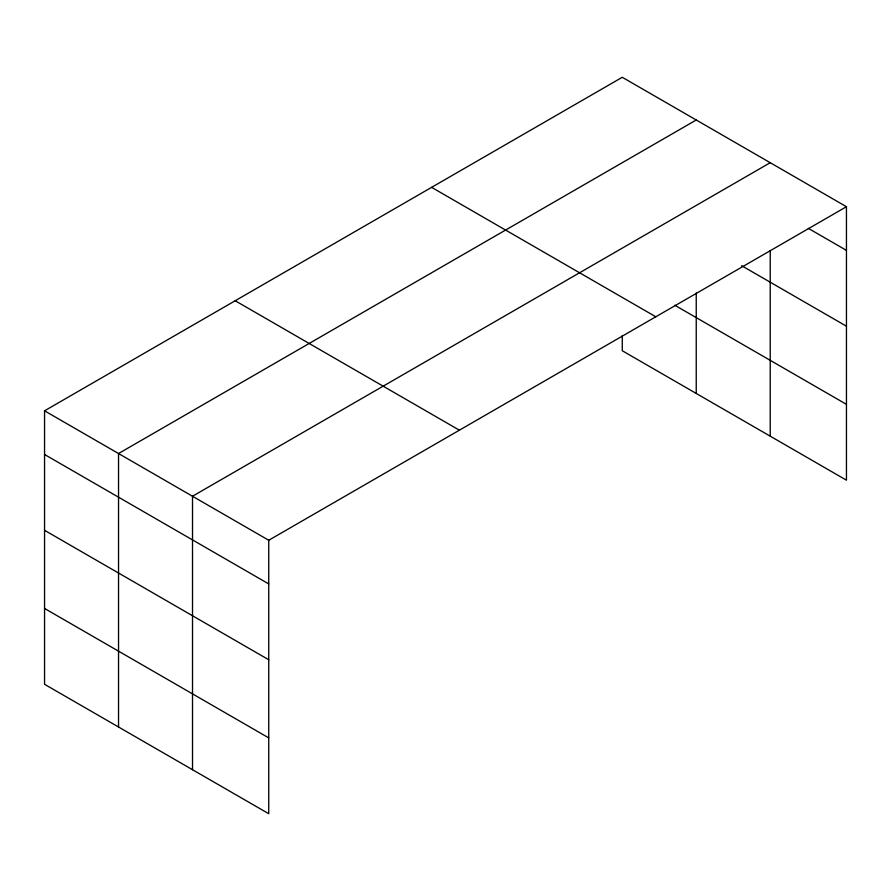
<?xml version="1.0" encoding="UTF-8"?>
<svg xmlns="http://www.w3.org/2000/svg" width="891" height="891" viewBox="0 0 891 891"><rect width="100%" height="100%" fill="white"/><g stroke="black" fill="none" stroke-linecap="round" stroke-linejoin="round"><path stroke-width="1.34" d="M770.225 250.494L770.225 436.167M44.55 410.818L268.737 540.258L268.737 813.717L44.55 684.288L44.55 410.818L622.263 77.283L846.45 206.712L846.45 480.182L622.263 350.742L622.263 335.573M696.239 119.995L118.536 453.53L118.536 727M770.225 162.708L192.512 496.242L192.512 769.713M268.737 540.258L846.45 206.712M808.337 228.374L846.45 250.371M741.59 265.674L846.45 326.206M674.765 305.223L846.45 404.347M431.612 187.355L655.809 316.784M235.191 300.757L459.388 430.186M44.55 454.477L268.737 583.917M44.55 530.312L268.737 659.752M44.55 608.453L268.737 737.882M696.239 292.95L696.239 393.454"/></g></svg>
